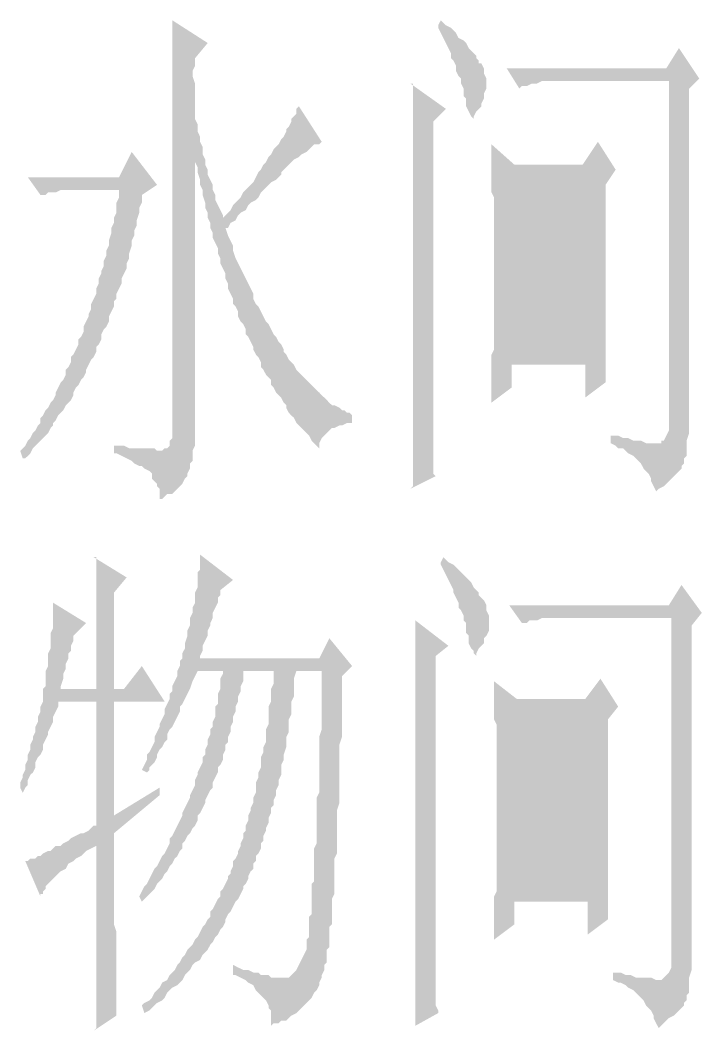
# Model space of a CAD drawing. Header units: millimetres. Extents: x -1120 to 100154, y -9529 to 14223.
# Drawn here: x 50083 to 50668, y 11198 to 12066 of the extents above; entities that cross this region are included whole.
import ezdxf

# ---------------------------------------------------------------- set-up
doc = ezdxf.new("R2010")
doc.units = ezdxf.units.MM
doc.layers.add('A-立面看线', color=7, linetype='Continuous')

msp = doc.modelspace()

# ---------------------------------------------------------------- hatches: boundary and pattern name
at = {"layer": 'A-立面看线'}
for points in [[(50213.42, 12066.45), (50243.89, 12046.87), (50233.01, 12033.81), (50233.01, 12027.28), (50230.83, 12022.93), (50230.83, 12018.58), (50233.01, 12012.05), (50233.01, 12007.7), (50233.01, 12003.35), (50233.01, 11999), (50233.01, 11994.64), (50233.01, 11990.29), (50233.01, 11985.94), (50233.01, 11981.59), (50235.19, 11977.23), (50235.19, 11972.88), (50235.19, 11970.71), (50237.36, 11966.35), (50237.36, 11964.18), (50237.36, 11962), (50239.54, 11957.65), (50239.54, 11953.3), (50239.54, 11951.12), (50241.71, 11946.77), (50241.71, 11942.42), (50243.89, 11938.06), (50243.89, 11933.71), (50246.07, 11929.36), (50248.24, 11925.01), (50248.24, 11920.66), (50250.42, 11916.3), (50250.42, 11911.95), (50252.59, 11907.6), (50254.77, 11903.25), (50256.95, 11898.9), (50256.95, 11896.72), (50259.12, 11898.9), (50263.48, 11903.25), (50265.65, 11907.6), (50267.83, 11909.78), (50272.18, 11914.13), (50274.36, 11918.48), (50276.53, 11920.66), (50280.88, 11925.01), (50283.06, 11927.18), (50285.24, 11931.54), (50287.41, 11935.89), (50289.59, 11938.06), (50291.76, 11942.42), (50293.94, 11944.59), (50296.12, 11948.95), (50298.29, 11951.12), (50300.47, 11955.47), (50302.64, 11957.65), (50304.82, 11959.83), (50307, 11964.18), (50309.17, 11966.35), (50311.35, 11970.71), (50311.35, 11972.88), (50313.53, 11975.06), (50315.7, 11979.41), (50315.7, 11981.59), (50317.88, 11983.76), (50320.05, 11985.94), (50320.05, 11990.29), (50322.23, 11992.47), (50322.23, 11992.47), (50341.81, 11962), (50339.64, 11959.83), (50337.46, 11959.83), (50335.29, 11959.83), (50333.11, 11957.65), (50330.93, 11955.47), (50328.76, 11953.3), (50324.41, 11951.12), (50322.23, 11948.95), (50317.88, 11946.77), (50315.7, 11944.59), (50311.35, 11940.24), (50311.35, 11940.24), (50309.17, 11938.06), (50307, 11935.89), (50307, 11933.71), (50304.82, 11931.54), (50302.64, 11929.36), (50298.29, 11927.18), (50296.12, 11925.01), (50293.94, 11922.83), (50291.76, 11920.66), (50289.59, 11918.48), (50287.41, 11914.13), (50285.24, 11911.95), (50280.88, 11909.78), (50278.71, 11907.6), (50276.53, 11903.25), (50272.18, 11901.07), (50270, 11898.9), (50267.83, 11894.54), (50263.48, 11892.37), (50261.3, 11888.01), (50259.12, 11888.01), (50261.3, 11881.49), (50263.48, 11877.13), (50265.65, 11872.78), (50265.65, 11868.43), (50267.83, 11861.9), (50270, 11857.55), (50272.18, 11853.2), (50274.36, 11848.84), (50276.53, 11844.49), (50278.71, 11840.14), (50280.88, 11835.79), (50283.06, 11831.44), (50283.06, 11827.08), (50285.24, 11822.73), (50287.41, 11820.56), (50289.59, 11816.2), (50291.76, 11811.85), (50293.94, 11807.5), (50296.12, 11805.32), (50298.29, 11800.97), (50300.47, 11796.62), (50302.64, 11794.44), (50304.82, 11790.09), (50307, 11787.91), (50309.17, 11783.56), (50309.17, 11781.39), (50311.35, 11779.21), (50313.53, 11774.86), (50315.7, 11772.68), (50317.88, 11770.51), (50320.05, 11766.15), (50322.23, 11763.98), (50324.41, 11761.8), (50326.58, 11759.63), (50328.76, 11757.45), (50330.93, 11755.27), (50333.11, 11753.1), (50335.29, 11750.92), (50337.46, 11748.74), (50339.64, 11746.57), (50341.81, 11744.39), (50343.99, 11742.22), (50346.17, 11740.04), (50348.34, 11737.86), (50350.52, 11735.69), (50352.7, 11735.69), (50357.05, 11733.51), (50359.22, 11731.34), (50361.4, 11731.34), (50363.58, 11729.16), (50365.75, 11729.16), (50367.93, 11726.98), (50367.93, 11720.46), (50363.58, 11720.46), (50359.22, 11718.28), (50357.05, 11718.28), (50352.7, 11716.1), (50350.52, 11716.1), (50348.34, 11713.93), (50346.17, 11711.75), (50343.99, 11709.57), (50341.81, 11707.4), (50339.64, 11703.05), (50339.64, 11700.87), (50339.64, 11698.69), (50337.46, 11700.87), (50335.29, 11703.05), (50333.11, 11705.22), (50330.93, 11709.57), (50328.76, 11711.75), (50326.58, 11713.93), (50324.41, 11716.1), (50322.23, 11718.28), (50320.05, 11720.46), (50317.88, 11724.81), (50315.7, 11726.98), (50313.53, 11729.16), (50311.35, 11733.51), (50311.35, 11735.69), (50309.17, 11737.86), (50307, 11742.22), (50304.82, 11744.39), (50302.64, 11746.57), (50300.47, 11750.92), (50298.29, 11753.1), (50298.29, 11757.45), (50296.12, 11759.63), (50293.94, 11761.8), (50291.76, 11766.15), (50289.59, 11768.33), (50289.59, 11772.68), (50287.41, 11777.03), (50285.24, 11779.21), (50283.06, 11783.56), (50283.06, 11785.74), (50280.88, 11790.09), (50278.71, 11794.44), (50276.53, 11796.62), (50276.53, 11800.97), (50274.36, 11805.32), (50272.18, 11807.5), (50270, 11811.85), (50270, 11816.2), (50267.83, 11820.56), (50265.65, 11822.73), (50265.65, 11827.08), (50263.48, 11831.44), (50261.3, 11835.79), (50261.3, 11840.14), (50259.12, 11844.49), (50259.12, 11848.84), (50256.95, 11853.2), (50254.77, 11857.55), (50254.77, 11861.9), (50252.59, 11866.25), (50252.59, 11870.61), (50250.42, 11874.96), (50248.24, 11879.31), (50248.24, 11883.66), (50246.07, 11888.01), (50246.07, 11892.37), (50243.89, 11896.72), (50243.89, 11901.07), (50241.71, 11905.42), (50241.71, 11909.78), (50239.54, 11916.3), (50239.54, 11920.66), (50237.36, 11925.01), (50237.36, 11929.36), (50235.19, 11935.89), (50235.19, 11940.24), (50233.01, 11944.59), (50233.01, 11951.12), (50233.01, 11955.47), (50233.01, 11955.47), (50233.01, 11709.57), (50233.01, 11705.22), (50233.01, 11700.87), (50230.83, 11696.52), (50230.83, 11692.17), (50230.83, 11687.81), (50228.66, 11685.64), (50228.66, 11681.29), (50226.48, 11676.93), (50226.48, 11674.76), (50224.31, 11672.58), (50222.13, 11668.23), (50219.95, 11666.05), (50217.78, 11663.88), (50215.6, 11661.7), (50213.42, 11659.52), (50209.07, 11659.52), (50206.9, 11657.35), (50204.72, 11655.17), (50202.54, 11655.17), (50202.54, 11657.35), (50202.54, 11661.7), (50202.54, 11663.88), (50200.37, 11666.05), (50200.37, 11668.23), (50198.19, 11670.41), (50196.02, 11672.58), (50196.02, 11676.93), (50193.84, 11679.11), (50189.49, 11681.29), (50187.31, 11683.46), (50185.14, 11683.46), (50180.78, 11685.64), (50178.61, 11687.81), (50174.26, 11689.99), (50169.9, 11692.17), (50165.55, 11694.34), (50163.37, 11694.34), (50163.37, 11700.87), (50169.9, 11700.87), (50172.08, 11700.87), (50176.43, 11698.69), (50180.78, 11698.69), (50185.14, 11698.69), (50187.31, 11698.69), (50191.66, 11698.69), (50193.84, 11698.69), (50196.02, 11698.69), (50198.19, 11698.69), (50200.37, 11696.52), (50202.54, 11696.52), (50204.72, 11696.52), (50206.9, 11698.69), (50209.07, 11698.69), (50211.25, 11700.87), (50211.25, 11705.22), (50213.42, 11707.4), (50213.42, 11711.75), (50213.42, 11718.28), (50213.42, 11718.28), (50213.42, 12001.17), (50213.42, 12005.52), (50213.42, 12009.88), (50213.42, 12014.23), (50213.42, 12020.76), (50213.42, 12025.11), (50213.42, 12029.46), (50213.42, 12033.81), (50213.42, 12038.17), (50213.42, 12042.52), (50213.42, 12046.87), (50213.42, 12051.22), (50213.42, 12055.57), (50213.42, 12059.93), (50213.42, 12064.28), (50213.42, 12066.45), (50213.42, 12066.45)], [(50444.09, 12066.45), (50448.44, 12062.1), (50452.8, 12059.93), (50457.15, 12055.57), (50459.32, 12051.22), (50463.68, 12049.05), (50465.85, 12046.87), (50468.03, 12042.52), (50470.2, 12040.34), (50472.38, 12038.17), (50474.56, 12035.99), (50474.56, 12033.81), (50476.73, 12031.64), (50476.73, 12029.46), (50478.91, 12029.46), (50481.08, 12025.11), (50481.08, 12020.76), (50483.26, 12016.4), (50483.26, 12012.05), (50483.26, 12012.05), (50483.26, 12007.7), (50481.08, 12003.35), (50481.08, 11999), (50478.91, 11994.64), (50478.91, 11992.47), (50474.56, 11988.12), (50472.38, 11983.76), (50472.38, 11981.59), (50472.38, 11981.59), (50470.2, 11983.76), (50470.2, 11983.76), (50468.03, 11988.12), (50465.85, 11992.47), (50465.85, 11999), (50463.68, 12001.17), (50463.68, 12005.52), (50463.68, 12007.7), (50461.5, 12012.05), (50461.5, 12016.4), (50459.32, 12018.58), (50457.15, 12022.93), (50457.15, 12027.28), (50454.97, 12031.64), (50452.8, 12033.81), (50452.8, 12038.17), (50450.62, 12042.52), (50448.44, 12046.87), (50446.27, 12051.22), (50444.09, 12055.57), (50441.91, 12059.93), (50441.91, 12062.1), (50444.09, 12066.45)], [(50589.89, 11709.57), (50596.42, 11709.57), (50600.77, 11707.4), (50605.12, 11707.4), (50609.47, 11705.22), (50613.83, 11705.22), (50616, 11705.22), (50620.35, 11703.05), (50622.53, 11703.05), (50626.88, 11703.05), (50629.06, 11703.05), (50631.24, 11703.05), (50631.24, 11703.05), (50633.41, 11703.05), (50633.41, 11705.22), (50633.41, 11705.22), (50635.59, 11705.22), (50637.76, 11709.57), (50639.94, 11713.93), (50639.94, 11718.28), (50639.94, 11718.28), (50639.94, 12014.23), (50539.84, 12014.23), (50537.66, 12014.23), (50533.31, 12014.23), (50531.13, 12014.23), (50526.78, 12012.05), (50524.61, 12012.05), (50522.43, 12012.05), (50518.08, 12009.88), (50515.9, 12009.88), (50513.73, 12009.88), (50511.55, 12007.7), (50500.67, 12025.11), (50637.76, 12025.11), (50648.64, 12042.52), (50666.05, 12016.4), (50657.35, 12007.7), (50657.35, 11716.1), (50657.35, 11711.75), (50655.17, 11705.22), (50655.17, 11700.87), (50655.17, 11696.52), (50655.17, 11692.17), (50653, 11689.99), (50653, 11685.64), (50650.82, 11683.46), (50650.82, 11681.29), (50648.64, 11679.11), (50646.47, 11676.93), (50644.29, 11674.76), (50642.12, 11672.58), (50637.76, 11668.23), (50635.59, 11666.05), (50631.24, 11663.88), (50629.06, 11661.7), (50626.88, 11666.05), (50624.71, 11670.41), (50624.71, 11672.58), (50622.53, 11676.93), (50620.35, 11679.11), (50618.18, 11681.29), (50616, 11685.64), (50613.83, 11687.81), (50611.65, 11689.99), (50609.47, 11692.17), (50605.12, 11694.34), (50602.95, 11696.52), (50600.77, 11698.69), (50596.42, 11698.69), (50594.24, 11700.87), (50589.89, 11703.05), (50589.89, 11703.05), (50589.89, 11709.57)], [(50437.56, 11731.34), (50437.56, 11726.98), (50437.56, 11722.63), (50437.56, 11718.28), (50437.56, 11713.93), (50437.56, 11707.4), (50437.56, 11703.05), (50437.56, 11698.69), (50437.56, 11694.34), (50437.56, 11689.99), (50437.56, 11685.64), (50437.56, 11681.29), (50437.56, 11676.93), (50439.74, 11674.76), (50417.98, 11663.88), (50420.15, 11666.05), (50420.15, 11666.05), (50420.15, 11668.23), (50420.15, 11670.41), (50420.15, 11672.58), (50420.15, 11674.76), (50420.15, 11676.93), (50420.15, 11679.11), (50420.15, 11683.46), (50420.15, 11685.64), (50420.15, 11687.81), (50420.15, 11692.17), (50420.15, 11696.52), (50420.15, 11698.69), (50420.15, 11703.05), (50420.15, 11707.4), (50420.15, 11709.57), (50420.15, 11713.93), (50420.15, 11718.28), (50420.15, 11722.63), (50420.15, 11729.16), (50420.15, 11733.51), (50420.15, 11737.86), (50420.15, 11744.39), (50420.15, 11748.74), (50420.15, 11755.27), (50420.15, 11759.63), (50420.15, 11766.15), (50420.15, 11772.68), (50420.15, 11777.03), (50420.15, 11783.56), (50420.15, 11790.09), (50420.15, 11796.62), (50420.15, 11803.15), (50420.15, 11811.85), (50420.15, 11818.38), (50420.15, 11824.91), (50420.15, 11833.61), (50420.15, 11837.96), (50420.15, 11846.67), (50420.15, 11853.2), (50420.15, 11859.73), (50420.15, 11866.25), (50420.15, 11874.96), (50420.15, 11881.49), (50420.15, 11888.01), (50420.15, 11894.54), (50420.15, 11901.07), (50420.15, 11905.42), (50420.15, 11911.95), (50420.15, 11918.48), (50420.15, 11922.83), (50420.15, 11929.36), (50420.15, 11933.71), (50420.15, 11940.24), (50420.15, 11944.59), (50420.15, 11948.95), (50420.15, 11953.3), (50420.15, 11957.65), (50420.15, 11962), (50420.15, 11966.35), (50420.15, 11970.71), (50420.15, 11975.06), (50420.15, 11977.23), (50420.15, 11981.59), (50420.15, 11985.94), (50420.15, 11988.12), (50420.15, 11990.29), (50420.15, 11994.64), (50420.15, 11996.82), (50420.15, 11999), (50420.15, 12001.17), (50420.15, 12003.35), (50420.15, 12005.52), (50420.15, 12007.7), (50420.15, 12009.88), (50420.15, 12012.05), (50417.98, 12012.05), (50448.44, 11990.29), (50437.56, 11979.41), (50437.56, 11731.34)], [(50487.61, 11737.86), (50487.61, 11742.22), (50487.61, 11746.57), (50487.61, 11750.92), (50487.61, 11755.27), (50487.61, 11759.63), (50487.61, 11763.98), (50487.61, 11768.33), (50487.61, 11774.86), (50487.61, 11779.21), (50489.79, 11783.56), (50489.79, 11787.91), (50489.79, 11792.27), (50489.79, 11796.62), (50489.79, 11800.97), (50489.79, 11805.32), (50489.79, 11809.68), (50489.79, 11814.03), (50489.79, 11818.38), (50489.79, 11822.73), (50489.79, 11827.08), (50489.79, 11831.44), (50489.79, 11835.79), (50489.79, 11842.32), (50489.79, 11846.67), (50489.79, 11851.02), (50489.79, 11851.02), (50489.79, 11855.37), (50489.79, 11859.73), (50489.79, 11864.08), (50489.79, 11868.43), (50489.79, 11872.78), (50489.79, 11877.13), (50489.79, 11881.49), (50489.79, 11885.84), (50489.79, 11890.19), (50489.79, 11894.54), (50489.79, 11898.9), (50489.79, 11903.25), (50489.79, 11909.78), (50489.79, 11914.13), (50487.61, 11918.48), (50487.61, 11922.83), (50487.61, 11927.18), (50487.61, 11931.54), (50487.61, 11935.89), (50487.61, 11940.24), (50487.61, 11944.59), (50487.61, 11948.95), (50487.61, 11953.3), (50487.61, 11957.65), (50487.61, 11959.83), (50507.2, 11942.42), (50565.95, 11942.42), (50579.01, 11962), (50594.24, 11938.06), (50585.54, 11925.01), (50585.54, 11920.66), (50585.54, 11914.13), (50585.54, 11907.6), (50585.54, 11901.07), (50585.54, 11896.72), (50585.54, 11890.19), (50585.54, 11885.84), (50585.54, 11879.31), (50585.54, 11874.96), (50585.54, 11868.43), (50585.54, 11864.08), (50585.54, 11859.73), (50585.54, 11853.2), (50585.54, 11848.84), (50585.54, 11844.49), (50585.54, 11837.96), (50585.54, 11833.61), (50585.54, 11829.26), (50585.54, 11824.91), (50585.54, 11820.56), (50585.54, 11816.2), (50585.54, 11811.85), (50585.54, 11807.5), (50585.54, 11803.15), (50585.54, 11798.79), (50585.54, 11796.62), (50585.54, 11792.27), (50585.54, 11787.91), (50585.54, 11783.56), (50585.54, 11781.39), (50585.54, 11777.03), (50585.54, 11774.86), (50585.54, 11770.51), (50585.54, 11768.33), (50585.54, 11763.98), (50585.54, 11761.8), (50585.54, 11757.45), (50585.54, 11755.27), (50568.13, 11742.22), (50568.13, 11770.51), (50505.02, 11770.51), (50505.02, 11750.92), (50487.61, 11737.86)], [(50085.04, 11689.99), (50082.86, 11696.52), (50085.04, 11698.69), (50087.21, 11700.87), (50089.39, 11705.22), (50091.56, 11707.4), (50093.74, 11711.75), (50095.92, 11713.93), (50098.09, 11718.28), (50100.27, 11720.46), (50100.27, 11724.81), (50102.44, 11726.98), (50104.62, 11731.34), (50106.8, 11733.51), (50108.97, 11737.86), (50111.15, 11740.04), (50113.32, 11744.39), (50113.32, 11746.57), (50115.5, 11750.92), (50117.68, 11755.27), (50119.85, 11757.45), (50122.03, 11761.8), (50122.03, 11766.15), (50124.2, 11768.33), (50126.38, 11772.68), (50126.38, 11777.03), (50128.56, 11779.21), (50130.73, 11783.56), (50132.91, 11787.91), (50132.91, 11792.27), (50135.09, 11794.44), (50137.26, 11798.79), (50137.26, 11803.15), (50139.44, 11807.5), (50141.61, 11811.85), (50141.61, 11814.03), (50143.79, 11818.38), (50143.79, 11822.73), (50145.97, 11827.08), (50148.14, 11831.44), (50148.14, 11835.79), (50150.32, 11840.14), (50150.32, 11844.49), (50152.49, 11848.84), (50152.49, 11851.02), (50154.67, 11855.37), (50154.67, 11859.73), (50156.85, 11864.08), (50156.85, 11868.43), (50159.02, 11872.78), (50159.02, 11877.13), (50161.2, 11883.66), (50161.2, 11888.01), (50163.37, 11892.37), (50163.37, 11896.72), (50165.55, 11901.07), (50165.55, 11905.42), (50165.55, 11909.78), (50167.73, 11914.13), (50167.73, 11918.48), (50167.73, 11920.66), (50130.73, 11920.66), (50126.38, 11920.66), (50124.2, 11920.66), (50119.85, 11920.66), (50117.68, 11920.66), (50113.32, 11918.48), (50111.15, 11918.48), (50106.8, 11918.48), (50104.62, 11916.3), (50102.44, 11916.3), (50100.27, 11916.3), (50089.39, 11931.54), (50167.73, 11931.54), (50178.61, 11953.3), (50200.37, 11925.01), (50187.31, 11916.3), (50187.31, 11909.78), (50185.14, 11905.42), (50185.14, 11901.07), (50182.96, 11894.54), (50182.96, 11890.19), (50180.78, 11885.84), (50180.78, 11881.49), (50178.61, 11877.13), (50178.61, 11872.78), (50176.43, 11866.25), (50176.43, 11861.9), (50174.26, 11857.55), (50174.26, 11853.2), (50172.08, 11848.84), (50169.9, 11844.49), (50169.9, 11840.14), (50167.73, 11835.79), (50165.55, 11831.44), (50165.55, 11827.08), (50163.37, 11824.91), (50163.37, 11820.56), (50161.2, 11816.2), (50159.02, 11811.85), (50159.02, 11807.5), (50156.85, 11803.15), (50154.67, 11800.97), (50152.49, 11796.62), (50152.49, 11792.27), (50150.32, 11787.91), (50148.14, 11785.74), (50148.14, 11781.39), (50145.97, 11777.03), (50143.79, 11774.86), (50141.61, 11770.51), (50139.44, 11766.15), (50139.44, 11763.98), (50137.26, 11759.63), (50135.09, 11757.45), (50132.91, 11753.1), (50130.73, 11750.92), (50128.56, 11746.57), (50128.56, 11744.39), (50126.38, 11740.04), (50124.2, 11737.86), (50122.03, 11735.69), (50119.85, 11731.34), (50117.68, 11729.16), (50115.5, 11726.98), (50113.32, 11722.63), (50111.15, 11720.46), (50111.15, 11718.28), (50108.97, 11716.1), (50106.8, 11711.75), (50104.62, 11709.57), (50102.44, 11707.4), (50100.27, 11705.22), (50098.09, 11703.05), (50095.92, 11700.87), (50093.74, 11698.69), (50091.56, 11694.34), (50089.39, 11692.17), (50087.21, 11689.99), (50085.04, 11689.99), (50085.04, 11689.99)], [(50505.02, 11933.71), (50505.02, 11864.08), (50568.13, 11864.08), (50568.13, 11933.71), (50505.02, 11933.71)], [(50505.02, 11853.2), (50505.02, 11779.21), (50568.13, 11779.21), (50568.13, 11853.2), (50505.02, 11853.2)], [(50163.37, 11383.16), (50202.54, 11407.1), (50202.54, 11400.57), (50163.37, 11367.93), (50163.37, 11361.4), (50163.37, 11354.87), (50163.37, 11348.34), (50163.37, 11343.99), (50163.37, 11337.46), (50163.37, 11330.93), (50163.37, 11326.58), (50163.37, 11320.05), (50163.37, 11313.53), (50163.37, 11309.17), (50163.37, 11304.82), (50163.37, 11298.29), (50163.37, 11293.94), (50163.37, 11289.59), (50165.55, 11283.06), (50165.55, 11278.71), (50165.55, 11274.36), (50165.55, 11270), (50165.55, 11265.65), (50165.55, 11261.3), (50165.55, 11256.95), (50165.55, 11252.59), (50165.55, 11248.24), (50165.55, 11246.07), (50165.55, 11241.71), (50165.55, 11237.36), (50165.55, 11235.19), (50165.55, 11230.83), (50165.55, 11228.66), (50165.55, 11224.31), (50165.55, 11222.13), (50165.55, 11217.78), (50165.55, 11215.6), (50165.55, 11213.42), (50165.55, 11211.25), (50165.55, 11211.25), (50145.97, 11198.19), (50148.14, 11200.37), (50148.14, 11202.54), (50148.14, 11204.72), (50148.14, 11206.9), (50148.14, 11209.07), (50148.14, 11213.42), (50148.14, 11215.6), (50148.14, 11217.78), (50148.14, 11222.13), (50148.14, 11226.48), (50148.14, 11228.66), (50148.14, 11233.01), (50148.14, 11237.36), (50148.14, 11239.54), (50148.14, 11243.89), (50148.14, 11248.24), (50148.14, 11252.59), (50148.14, 11256.95), (50148.14, 11261.3), (50148.14, 11265.65), (50148.14, 11272.18), (50148.14, 11276.53), (50148.14, 11280.88), (50148.14, 11287.41), (50148.14, 11291.76), (50148.14, 11298.29), (50148.14, 11302.64), (50148.14, 11309.17), (50148.14, 11315.7), (50148.14, 11322.23), (50148.14, 11326.58), (50148.14, 11333.11), (50148.14, 11339.64), (50148.14, 11346.17), (50148.14, 11354.87), (50148.14, 11357.05), (50143.79, 11354.87), (50139.44, 11352.7), (50135.09, 11348.34), (50130.73, 11346.17), (50128.56, 11343.99), (50124.2, 11341.81), (50122.03, 11337.46), (50117.68, 11335.29), (50115.5, 11333.11), (50113.32, 11330.93), (50111.15, 11328.76), (50108.97, 11326.58), (50106.8, 11324.41), (50104.62, 11322.23), (50104.62, 11320.05), (50102.44, 11317.88), (50102.44, 11315.7), (50100.27, 11315.7), (50100.27, 11313.53), (50087.21, 11343.99), (50089.39, 11343.99), (50091.56, 11346.17), (50093.74, 11346.17), (50095.92, 11346.17), (50098.09, 11348.34), (50100.27, 11348.34), (50102.44, 11350.52), (50106.8, 11352.7), (50108.97, 11352.7), (50111.15, 11354.87), (50113.32, 11357.05), (50117.68, 11357.05), (50119.85, 11359.22), (50124.2, 11361.4), (50126.38, 11363.58), (50130.73, 11365.75), (50135.09, 11367.93), (50137.26, 11367.93), (50141.61, 11370.1), (50145.97, 11374.46), (50148.14, 11374.46), (50148.14, 11481.08), (50115.5, 11481.08), (50115.5, 11476.73), (50113.32, 11472.38), (50111.15, 11468.03), (50111.15, 11463.68), (50108.97, 11459.32), (50106.8, 11454.97), (50106.8, 11452.8), (50104.62, 11448.44), (50102.44, 11444.09), (50102.44, 11439.74), (50100.27, 11435.39), (50098.09, 11433.21), (50095.92, 11428.86), (50095.92, 11424.51), (50093.74, 11420.15), (50091.56, 11417.98), (50089.39, 11413.63), (50089.39, 11409.27), (50087.21, 11407.1), (50085.04, 11402.75), (50082.86, 11407.1), (50082.86, 11411.45), (50085.04, 11415.8), (50085.04, 11417.98), (50087.21, 11422.33), (50087.21, 11426.68), (50089.39, 11431.03), (50089.39, 11435.39), (50091.56, 11439.74), (50091.56, 11444.09), (50093.74, 11448.44), (50093.74, 11450.62), (50095.92, 11454.97), (50095.92, 11459.32), (50098.09, 11463.68), (50098.09, 11468.03), (50100.27, 11472.38), (50100.27, 11476.73), (50102.44, 11481.08), (50102.44, 11485.44), (50102.44, 11491.97), (50104.62, 11494.14), (50104.62, 11500.67), (50104.62, 11507.2), (50106.8, 11511.55), (50106.8, 11515.9), (50106.8, 11522.43), (50108.97, 11526.78), (50108.97, 11531.13), (50108.97, 11535.49), (50108.97, 11539.84), (50111.15, 11544.19), (50111.15, 11548.54), (50111.15, 11552.9), (50111.15, 11555.07), (50111.15, 11559.42), (50111.15, 11563.78), (50111.15, 11565.95), (50111.15, 11565.95), (50139.44, 11548.54), (50128.56, 11537.66), (50128.56, 11533.31), (50126.38, 11528.96), (50126.38, 11524.61), (50124.2, 11522.43), (50124.2, 11518.08), (50122.03, 11513.73), (50122.03, 11509.37), (50119.85, 11505.02), (50119.85, 11500.67), (50117.68, 11494.14), (50117.68, 11491.97), (50148.14, 11491.97), (50148.14, 11498.49), (50148.14, 11505.02), (50148.14, 11511.55), (50148.14, 11515.9), (50148.14, 11522.43), (50148.14, 11528.96), (50148.14, 11533.31), (50148.14, 11539.84), (50148.14, 11544.19), (50148.14, 11548.54), (50148.14, 11555.07), (50148.14, 11559.42), (50148.14, 11563.78), (50148.14, 11568.13), (50148.14, 11572.48), (50148.14, 11576.83), (50148.14, 11579.01), (50148.14, 11583.36), (50148.14, 11587.71), (50148.14, 11589.89), (50148.14, 11594.24), (50148.14, 11596.42), (50148.14, 11598.59), (50148.14, 11602.95), (50148.14, 11605.12), (50145.97, 11605.12), (50174.26, 11587.71), (50163.37, 11574.66), (50163.37, 11491.97), (50172.08, 11491.97), (50187.31, 11511.55), (50206.9, 11481.08), (50163.37, 11481.08), (50163.37, 11383.16)], [(50237.36, 11607.3), (50265.65, 11585.54), (50254.77, 11576.83), (50254.77, 11572.48), (50252.59, 11570.3), (50252.59, 11565.95), (50250.42, 11561.6), (50248.24, 11557.25), (50248.24, 11552.9), (50246.07, 11548.54), (50246.07, 11546.37), (50243.89, 11542.02), (50243.89, 11537.66), (50241.71, 11533.31), (50239.54, 11528.96), (50239.54, 11524.61), (50237.36, 11520.25), (50237.36, 11518.08), (50339.64, 11518.08), (50348.34, 11535.49), (50367.93, 11511.55), (50359.22, 11502.85), (50359.22, 11494.14), (50359.22, 11487.61), (50359.22, 11478.91), (50359.22, 11472.38), (50359.22, 11465.85), (50359.22, 11457.15), (50359.22, 11450.62), (50357.05, 11444.09), (50357.05, 11437.56), (50357.05, 11431.03), (50357.05, 11424.51), (50357.05, 11417.98), (50357.05, 11411.45), (50357.05, 11404.92), (50357.05, 11400.57), (50357.05, 11394.04), (50354.87, 11387.51), (50354.87, 11383.16), (50354.87, 11376.63), (50354.87, 11372.28), (50354.87, 11365.75), (50354.87, 11361.4), (50354.87, 11354.87), (50354.87, 11350.52), (50352.7, 11346.17), (50352.7, 11341.81), (50352.7, 11337.46), (50352.7, 11330.93), (50352.7, 11326.58), (50352.7, 11322.23), (50352.7, 11317.88), (50352.7, 11315.7), (50350.52, 11311.35), (50350.52, 11307), (50350.52, 11302.64), (50350.52, 11300.47), (50350.52, 11296.12), (50350.52, 11291.76), (50350.52, 11289.59), (50348.34, 11287.41), (50348.34, 11283.06), (50348.34, 11280.88), (50348.34, 11276.53), (50348.34, 11274.36), (50348.34, 11272.18), (50348.34, 11270), (50346.17, 11267.83), (50346.17, 11265.65), (50346.17, 11263.48), (50346.17, 11261.3), (50346.17, 11259.12), (50346.17, 11256.95), (50343.99, 11254.77), (50343.99, 11254.77), (50343.99, 11252.59), (50343.99, 11250.42), (50343.99, 11250.42), (50341.81, 11246.07), (50341.81, 11243.89), (50339.64, 11239.54), (50339.64, 11237.36), (50337.46, 11233.01), (50335.29, 11230.83), (50333.11, 11226.48), (50330.93, 11224.31), (50328.76, 11222.13), (50326.58, 11219.95), (50324.41, 11217.78), (50322.23, 11215.6), (50320.05, 11213.42), (50315.7, 11211.25), (50313.53, 11209.07), (50311.35, 11206.9), (50307, 11206.9), (50304.82, 11204.72), (50300.47, 11204.72), (50298.29, 11202.54), (50298.29, 11206.9), (50298.29, 11209.07), (50298.29, 11211.25), (50298.29, 11215.6), (50296.12, 11217.78), (50296.12, 11219.95), (50293.94, 11224.31), (50291.76, 11226.48), (50289.59, 11228.66), (50287.41, 11230.83), (50285.24, 11233.01), (50283.06, 11237.36), (50278.71, 11239.54), (50276.53, 11241.71), (50272.18, 11243.89), (50267.83, 11246.07), (50265.65, 11246.07), (50265.65, 11254.77), (50270, 11252.59), (50274.36, 11250.42), (50278.71, 11250.42), (50283.06, 11248.24), (50287.41, 11248.24), (50289.59, 11246.07), (50293.94, 11246.07), (50296.12, 11246.07), (50298.29, 11243.89), (50300.47, 11243.89), (50304.82, 11243.89), (50307, 11243.89), (50307, 11243.89), (50309.17, 11243.89), (50311.35, 11243.89), (50313.53, 11243.89), (50315.7, 11246.07), (50317.88, 11248.24), (50320.05, 11250.42), (50322.23, 11254.77), (50324.41, 11259.12), (50326.58, 11263.48), (50328.76, 11267.83), (50328.76, 11270), (50328.76, 11270), (50328.76, 11272.18), (50328.76, 11272.18), (50328.76, 11274.36), (50328.76, 11276.53), (50328.76, 11276.53), (50330.93, 11278.71), (50330.93, 11280.88), (50330.93, 11283.06), (50330.93, 11285.24), (50330.93, 11287.41), (50330.93, 11289.59), (50330.93, 11293.94), (50330.93, 11296.12), (50333.11, 11298.29), (50333.11, 11302.64), (50333.11, 11304.82), (50333.11, 11309.17), (50333.11, 11311.35), (50333.11, 11315.7), (50333.11, 11320.05), (50333.11, 11324.41), (50335.29, 11326.58), (50335.29, 11330.93), (50335.29, 11335.29), (50335.29, 11339.64), (50335.29, 11343.99), (50335.29, 11348.34), (50335.29, 11354.87), (50337.46, 11359.22), (50337.46, 11363.58), (50337.46, 11370.1), (50337.46, 11374.46), (50337.46, 11380.98), (50337.46, 11385.34), (50337.46, 11391.86), (50337.46, 11398.39), (50339.64, 11402.75), (50339.64, 11409.27), (50339.64, 11415.8), (50339.64, 11422.33), (50339.64, 11428.86), (50339.64, 11435.39), (50339.64, 11441.91), (50339.64, 11450.62), (50341.81, 11457.15), (50341.81, 11463.68), (50341.81, 11472.38), (50341.81, 11478.91), (50341.81, 11487.61), (50341.81, 11494.14), (50341.81, 11502.85), (50341.81, 11507.2), (50320.05, 11507.2), (50317.88, 11500.67), (50317.88, 11496.32), (50317.88, 11491.97), (50317.88, 11485.44), (50315.7, 11481.08), (50315.7, 11474.56), (50315.7, 11470.2), (50313.53, 11465.85), (50313.53, 11459.32), (50313.53, 11454.97), (50311.35, 11450.62), (50311.35, 11446.27), (50311.35, 11441.91), (50309.17, 11435.39), (50309.17, 11431.03), (50307, 11426.68), (50307, 11422.33), (50307, 11417.98), (50304.82, 11413.63), (50304.82, 11409.27), (50302.64, 11404.92), (50302.64, 11400.57), (50300.47, 11396.22), (50300.47, 11391.86), (50298.29, 11389.69), (50298.29, 11385.34), (50296.12, 11380.98), (50296.12, 11376.63), (50293.94, 11372.28), (50293.94, 11370.1), (50291.76, 11365.75), (50291.76, 11361.4), (50289.59, 11359.22), (50289.59, 11354.87), (50287.41, 11350.52), (50285.24, 11348.34), (50285.24, 11343.99), (50283.06, 11341.81), (50283.06, 11337.46), (50280.88, 11335.29), (50278.71, 11330.93), (50278.71, 11328.76), (50276.53, 11324.41), (50274.36, 11322.23), (50274.36, 11320.05), (50274.36, 11320.05), (50272.18, 11315.7), (50270, 11311.35), (50267.83, 11309.17), (50265.65, 11304.82), (50263.48, 11300.47), (50261.3, 11298.29), (50259.12, 11293.94), (50259.12, 11291.76), (50256.95, 11287.41), (50254.77, 11285.24), (50252.59, 11280.88), (50250.42, 11278.71), (50248.24, 11274.36), (50246.07, 11272.18), (50243.89, 11267.83), (50241.71, 11265.65), (50239.54, 11263.48), (50237.36, 11259.12), (50233.01, 11256.95), (50230.83, 11254.77), (50228.66, 11250.42), (50226.48, 11248.24), (50224.31, 11246.07), (50222.13, 11241.71), (50219.95, 11239.54), (50217.78, 11237.36), (50213.42, 11235.19), (50211.25, 11233.01), (50209.07, 11230.83), (50206.9, 11226.48), (50204.72, 11224.31), (50200.37, 11222.13), (50198.19, 11219.95), (50196.02, 11217.78), (50193.84, 11215.6), (50189.49, 11213.42), (50189.49, 11213.42), (50187.31, 11219.95), (50189.49, 11222.13), (50193.84, 11224.31), (50196.02, 11226.48), (50198.19, 11230.83), (50200.37, 11233.01), (50202.54, 11235.19), (50204.72, 11239.54), (50209.07, 11241.71), (50211.25, 11246.07), (50213.42, 11248.24), (50215.6, 11250.42), (50217.78, 11254.77), (50219.95, 11256.95), (50222.13, 11261.3), (50224.31, 11263.48), (50226.48, 11267.83), (50228.66, 11270), (50230.83, 11272.18), (50233.01, 11276.53), (50235.19, 11278.71), (50237.36, 11283.06), (50239.54, 11287.41), (50241.71, 11289.59), (50243.89, 11293.94), (50246.07, 11296.12), (50246.07, 11300.47), (50248.24, 11302.64), (50250.42, 11307), (50252.59, 11311.35), (50254.77, 11313.53), (50254.77, 11317.88), (50256.95, 11320.05), (50259.12, 11324.41), (50261.3, 11328.76), (50261.3, 11330.93), (50263.48, 11333.11), (50263.48, 11335.29), (50265.65, 11339.64), (50265.65, 11343.99), (50267.83, 11346.17), (50270, 11350.52), (50270, 11352.7), (50272.18, 11357.05), (50272.18, 11359.22), (50274.36, 11363.58), (50274.36, 11367.93), (50276.53, 11370.1), (50276.53, 11374.46), (50278.71, 11378.81), (50278.71, 11383.16), (50280.88, 11387.51), (50280.88, 11389.69), (50283.06, 11394.04), (50283.06, 11398.39), (50285.24, 11402.75), (50285.24, 11407.1), (50285.24, 11411.45), (50287.41, 11415.8), (50287.41, 11420.15), (50289.59, 11424.51), (50289.59, 11428.86), (50289.59, 11433.21), (50291.76, 11437.56), (50291.76, 11441.91), (50293.94, 11446.27), (50293.94, 11450.62), (50293.94, 11457.15), (50296.12, 11461.5), (50296.12, 11465.85), (50296.12, 11470.2), (50296.12, 11476.73), (50298.29, 11481.08), (50298.29, 11485.44), (50298.29, 11491.97), (50300.47, 11496.32), (50300.47, 11500.67), (50300.47, 11507.2), (50300.47, 11507.2), (50274.36, 11507.2), (50274.36, 11502.85), (50274.36, 11498.49), (50272.18, 11494.14), (50272.18, 11489.79), (50270, 11485.44), (50270, 11481.08), (50267.83, 11476.73), (50267.83, 11472.38), (50265.65, 11468.03), (50265.65, 11463.68), (50263.48, 11459.32), (50263.48, 11454.97), (50261.3, 11450.62), (50261.3, 11446.27), (50259.12, 11444.09), (50259.12, 11439.74), (50256.95, 11435.39), (50256.95, 11431.03), (50254.77, 11426.68), (50252.59, 11424.51), (50252.59, 11420.15), (50250.42, 11415.8), (50248.24, 11411.45), (50248.24, 11407.1), (50246.07, 11404.92), (50243.89, 11400.57), (50241.71, 11396.22), (50241.71, 11394.04), (50239.54, 11389.69), (50237.36, 11385.34), (50235.19, 11383.16), (50235.19, 11378.81), (50233.01, 11374.46), (50230.83, 11372.28), (50228.66, 11367.93), (50226.48, 11365.75), (50224.31, 11361.4), (50222.13, 11359.22), (50222.13, 11354.87), (50219.95, 11352.7), (50217.78, 11348.34), (50215.6, 11346.17), (50213.42, 11341.81), (50211.25, 11339.64), (50209.07, 11335.29), (50206.9, 11333.11), (50204.72, 11328.76), (50202.54, 11326.58), (50200.37, 11324.41), (50198.19, 11320.05), (50196.02, 11317.88), (50191.66, 11313.53), (50189.49, 11311.35), (50187.31, 11309.17), (50187.31, 11309.17), (50185.14, 11313.53), (50187.31, 11317.88), (50189.49, 11322.23), (50191.66, 11324.41), (50193.84, 11328.76), (50196.02, 11333.11), (50198.19, 11337.46), (50200.37, 11339.64), (50202.54, 11343.99), (50204.72, 11348.34), (50206.9, 11350.52), (50209.07, 11354.87), (50211.25, 11359.22), (50211.25, 11363.58), (50213.42, 11365.75), (50215.6, 11370.1), (50217.78, 11374.46), (50219.95, 11378.81), (50222.13, 11383.16), (50222.13, 11385.34), (50224.31, 11389.69), (50226.48, 11394.04), (50228.66, 11398.39), (50228.66, 11400.57), (50230.83, 11404.92), (50233.01, 11409.27), (50233.01, 11413.63), (50235.19, 11417.98), (50235.19, 11420.15), (50237.36, 11424.51), (50239.54, 11428.86), (50239.54, 11433.21), (50241.71, 11435.39), (50241.71, 11439.74), (50243.89, 11444.09), (50243.89, 11448.44), (50246.07, 11452.8), (50246.07, 11457.15), (50248.24, 11459.32), (50248.24, 11463.68), (50250.42, 11468.03), (50250.42, 11472.38), (50250.42, 11476.73), (50252.59, 11478.91), (50252.59, 11483.26), (50252.59, 11487.61), (50254.77, 11491.97), (50254.77, 11496.32), (50254.77, 11500.67), (50256.95, 11505.02), (50256.95, 11507.2), (50235.19, 11507.2), (50233.01, 11502.85), (50230.83, 11498.49), (50228.66, 11491.97), (50226.48, 11487.61), (50224.31, 11483.26), (50222.13, 11478.91), (50219.95, 11476.73), (50219.95, 11472.38), (50217.78, 11468.03), (50215.6, 11463.68), (50213.42, 11459.32), (50211.25, 11457.15), (50209.07, 11452.8), (50209.07, 11448.44), (50206.9, 11446.27), (50204.72, 11441.91), (50202.54, 11439.74), (50200.37, 11435.39), (50200.37, 11433.21), (50198.19, 11428.86), (50196.02, 11426.68), (50193.84, 11424.51), (50193.84, 11422.33), (50191.66, 11420.15), (50187.31, 11422.33), (50189.49, 11426.68), (50191.66, 11431.03), (50191.66, 11435.39), (50193.84, 11437.56), (50196.02, 11441.91), (50198.19, 11446.27), (50198.19, 11450.62), (50200.37, 11454.97), (50202.54, 11459.32), (50202.54, 11461.5), (50204.72, 11465.85), (50206.9, 11470.2), (50206.9, 11474.56), (50209.07, 11478.91), (50211.25, 11483.26), (50211.25, 11487.61), (50213.42, 11489.79), (50213.42, 11494.14), (50215.6, 11498.49), (50217.78, 11502.85), (50217.78, 11507.2), (50219.95, 11511.55), (50219.95, 11515.9), (50222.13, 11518.08), (50222.13, 11522.43), (50224.31, 11526.78), (50224.31, 11531.13), (50226.48, 11537.66), (50226.48, 11542.02), (50228.66, 11546.37), (50228.66, 11552.9), (50230.83, 11557.25), (50230.83, 11561.6), (50233.01, 11565.95), (50233.01, 11570.3), (50233.01, 11574.66), (50235.19, 11579.01), (50235.19, 11583.36), (50235.19, 11587.71), (50235.19, 11592.07), (50237.36, 11594.24), (50237.36, 11598.59), (50237.36, 11600.77), (50237.36, 11605.12), (50237.36, 11607.3), (50237.36, 11607.3)], [(50446.27, 11605.12), (50450.62, 11600.77), (50454.97, 11598.59), (50459.32, 11594.24), (50461.5, 11592.07), (50465.85, 11587.71), (50468.03, 11585.54), (50470.2, 11583.36), (50472.38, 11579.01), (50474.56, 11576.83), (50476.73, 11574.66), (50476.73, 11572.48), (50478.91, 11570.3), (50478.91, 11570.3), (50481.08, 11568.13), (50483.26, 11563.78), (50483.26, 11559.42), (50485.44, 11555.07), (50485.44, 11552.9), (50485.44, 11550.72), (50485.44, 11546.37), (50485.44, 11542.02), (50483.26, 11537.66), (50481.08, 11535.49), (50481.08, 11531.13), (50476.73, 11526.78), (50474.56, 11522.43), (50474.56, 11520.25), (50474.56, 11520.25), (50472.38, 11522.43), (50472.38, 11524.61), (50470.2, 11526.78), (50468.03, 11531.13), (50468.03, 11537.66), (50465.85, 11539.84), (50465.85, 11544.19), (50465.85, 11548.54), (50463.68, 11550.72), (50463.68, 11555.07), (50461.5, 11559.42), (50459.32, 11561.6), (50459.32, 11565.95), (50457.15, 11570.3), (50454.97, 11574.66), (50454.97, 11576.83), (50452.8, 11581.19), (50450.62, 11585.54), (50448.44, 11589.89), (50446.27, 11594.24), (50444.09, 11598.59), (50444.09, 11600.77), (50446.27, 11605.12)], [(50592.07, 11248.24), (50598.59, 11248.24), (50602.95, 11246.07), (50607.3, 11246.07), (50611.65, 11243.89), (50616, 11243.89), (50618.18, 11243.89), (50622.53, 11243.89), (50624.71, 11243.89), (50629.06, 11241.71), (50631.24, 11241.71), (50633.41, 11241.71), (50633.41, 11241.71), (50635.59, 11243.89), (50635.59, 11243.89), (50635.59, 11243.89), (50637.76, 11246.07), (50639.94, 11248.24), (50642.12, 11252.59), (50642.12, 11256.95), (50642.12, 11256.95), (50642.12, 11552.9), (50542.02, 11552.9), (50539.84, 11552.9), (50535.49, 11552.9), (50533.31, 11552.9), (50531.13, 11552.9), (50526.78, 11550.72), (50524.61, 11550.72), (50520.25, 11550.72), (50518.08, 11548.54), (50515.9, 11548.54), (50513.73, 11548.54), (50502.85, 11563.78), (50639.94, 11563.78), (50650.82, 11581.19), (50668.23, 11557.25), (50659.52, 11546.37), (50659.52, 11254.77), (50659.52, 11250.42), (50657.35, 11243.89), (50657.35, 11239.54), (50657.35, 11235.19), (50657.35, 11230.83), (50655.17, 11228.66), (50655.17, 11224.31), (50653, 11222.13), (50653, 11219.95), (50650.82, 11217.78), (50648.64, 11215.6), (50646.47, 11213.42), (50644.29, 11211.25), (50639.94, 11209.07), (50637.76, 11206.9), (50633.41, 11202.54), (50631.24, 11200.37), (50629.06, 11204.72), (50626.88, 11209.07), (50626.88, 11211.25), (50624.71, 11215.6), (50622.53, 11217.78), (50620.35, 11219.95), (50618.18, 11224.31), (50616, 11226.48), (50613.83, 11228.66), (50611.65, 11230.83), (50609.47, 11233.01), (50605.12, 11235.19), (50602.95, 11237.36), (50598.59, 11239.54), (50596.42, 11239.54), (50592.07, 11241.71), (50592.07, 11241.71), (50592.07, 11248.24)], [(50439.74, 11270), (50439.74, 11265.65), (50439.74, 11261.3), (50439.74, 11256.95), (50439.74, 11252.59), (50439.74, 11248.24), (50439.74, 11243.89), (50439.74, 11239.54), (50439.74, 11233.01), (50439.74, 11228.66), (50439.74, 11224.31), (50439.74, 11219.95), (50441.91, 11215.6), (50441.91, 11213.42), (50422.33, 11202.54), (50422.33, 11204.72), (50422.33, 11206.9), (50422.33, 11206.9), (50422.33, 11209.07), (50422.33, 11211.25), (50422.33, 11213.42), (50422.33, 11215.6), (50422.33, 11219.95), (50422.33, 11222.13), (50422.33, 11224.31), (50422.33, 11228.66), (50422.33, 11230.83), (50422.33, 11235.19), (50422.33, 11237.36), (50422.33, 11241.71), (50422.33, 11246.07), (50422.33, 11250.42), (50422.33, 11254.77), (50422.33, 11259.12), (50422.33, 11263.48), (50422.33, 11267.83), (50422.33, 11272.18), (50422.33, 11276.53), (50422.33, 11283.06), (50422.33, 11287.41), (50422.33, 11293.94), (50422.33, 11298.29), (50422.33, 11304.82), (50422.33, 11311.35), (50422.33, 11317.88), (50422.33, 11322.23), (50422.33, 11328.76), (50422.33, 11335.29), (50422.33, 11343.99), (50422.33, 11350.52), (50422.33, 11357.05), (50422.33, 11363.58), (50422.33, 11372.28), (50422.33, 11376.63), (50422.33, 11385.34), (50422.33, 11391.86), (50422.33, 11398.39), (50422.33, 11407.1), (50422.33, 11413.63), (50422.33, 11420.15), (50422.33, 11426.68), (50422.33, 11433.21), (50422.33, 11439.74), (50422.33, 11446.27), (50422.33, 11450.62), (50422.33, 11457.15), (50422.33, 11461.5), (50422.33, 11468.03), (50422.33, 11472.38), (50422.33, 11478.91), (50422.33, 11483.26), (50422.33, 11487.61), (50422.33, 11491.97), (50422.33, 11496.32), (50422.33, 11500.67), (50422.33, 11505.02), (50422.33, 11509.37), (50422.33, 11513.73), (50422.33, 11518.08), (50422.33, 11520.25), (50422.33, 11524.61), (50422.33, 11526.78), (50422.33, 11531.13), (50422.33, 11533.31), (50422.33, 11535.49), (50422.33, 11537.66), (50422.33, 11539.84), (50422.33, 11542.02), (50422.33, 11544.19), (50422.33, 11546.37), (50422.33, 11548.54), (50422.33, 11550.72), (50422.33, 11550.72), (50450.62, 11528.96), (50439.74, 11520.25), (50439.74, 11270)], [(50489.79, 11276.53), (50489.79, 11280.88), (50489.79, 11285.24), (50489.79, 11289.59), (50489.79, 11293.94), (50489.79, 11300.47), (50489.79, 11304.82), (50489.79, 11309.17), (50489.79, 11313.53), (50491.97, 11317.88), (50491.97, 11322.23), (50491.97, 11326.58), (50491.97, 11330.93), (50491.97, 11335.29), (50491.97, 11339.64), (50491.97, 11343.99), (50491.97, 11348.34), (50491.97, 11352.7), (50491.97, 11357.05), (50491.97, 11361.4), (50491.97, 11365.75), (50491.97, 11372.28), (50491.97, 11376.63), (50491.97, 11380.98), (50491.97, 11385.34), (50491.97, 11389.69), (50491.97, 11389.69), (50491.97, 11394.04), (50491.97, 11398.39), (50491.97, 11402.75), (50491.97, 11407.1), (50491.97, 11411.45), (50491.97, 11415.8), (50491.97, 11420.15), (50491.97, 11424.51), (50491.97, 11428.86), (50491.97, 11435.39), (50491.97, 11439.74), (50491.97, 11444.09), (50491.97, 11448.44), (50491.97, 11452.8), (50491.97, 11457.15), (50491.97, 11461.5), (50489.79, 11465.85), (50489.79, 11470.2), (50489.79, 11474.56), (50489.79, 11478.91), (50489.79, 11483.26), (50489.79, 11487.61), (50489.79, 11491.97), (50489.79, 11496.32), (50489.79, 11498.49), (50509.37, 11483.26), (50568.13, 11483.26), (50581.19, 11500.67), (50596.42, 11476.73), (50587.71, 11465.85), (50587.71, 11459.32), (50587.71, 11452.8), (50587.71, 11446.27), (50587.71, 11441.91), (50587.71, 11435.39), (50587.71, 11428.86), (50587.71, 11424.51), (50587.71, 11417.98), (50587.71, 11413.63), (50587.71, 11407.1), (50587.71, 11402.75), (50587.71, 11398.39), (50587.71, 11391.86), (50587.71, 11387.51), (50587.71, 11383.16), (50587.71, 11378.81), (50587.71, 11372.28), (50587.71, 11367.93), (50587.71, 11363.58), (50587.71, 11359.22), (50587.71, 11354.87), (50587.71, 11350.52), (50587.71, 11346.17), (50587.71, 11341.81), (50587.71, 11339.64), (50587.71, 11335.29), (50587.71, 11330.93), (50587.71, 11326.58), (50587.71, 11324.41), (50587.71, 11320.05), (50587.71, 11315.7), (50587.71, 11313.53), (50587.71, 11309.17), (50587.71, 11307), (50587.71, 11302.64), (50587.71, 11300.47), (50587.71, 11296.12), (50587.71, 11293.94), (50570.3, 11280.88), (50570.3, 11309.17), (50507.2, 11309.17), (50507.2, 11289.59), (50489.79, 11276.53)], [(50507.2, 11472.38), (50507.2, 11402.75), (50570.3, 11402.75), (50570.3, 11472.38), (50507.2, 11472.38)], [(50507.2, 11391.86), (50507.2, 11320.05), (50570.3, 11320.05), (50570.3, 11391.86), (50507.2, 11391.86)]]:
    msp.add_hatch(color=256, dxfattribs=at).paths.add_polyline_path(points)

doc.saveas('drawing.dxf')
